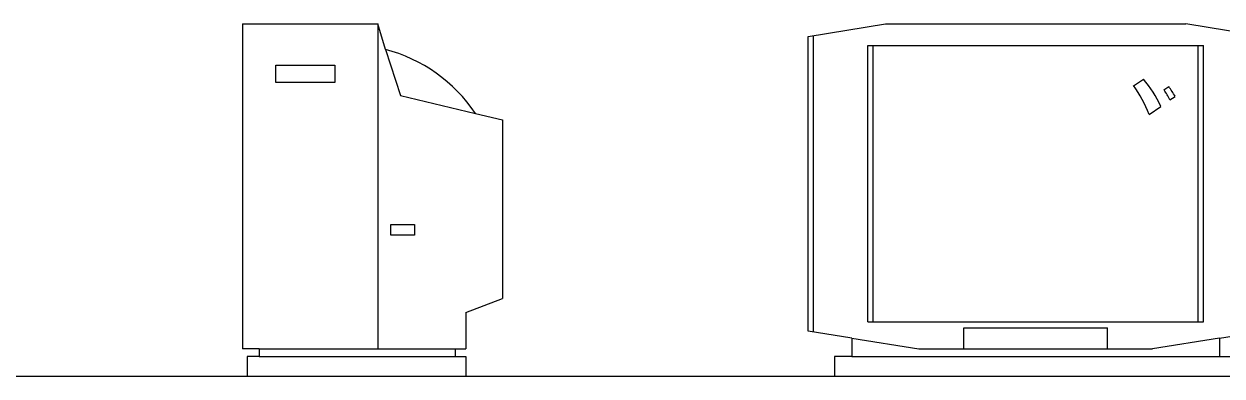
# Model space of a CAD drawing. Header units: inches. Extents: x 11.8 to 54.3, y 10.8 to 35.6.
# Drawn here: x 35.454 to 37.665, y 21.498 to 22.148 of the extents above; entities that cross this region are included whole.
import ezdxf

# ---------------------------------------------------------------- set-up
doc = ezdxf.new("R2010")
doc.units = ezdxf.units.IN
doc.header["$MEASUREMENT"] = 0
for name, color, linetype in [('02', 2, 'Continuous'), ('1', 1, 'Continuous'), ('4', 4, 'Continuous')]:
    doc.layers.add(name, color=color, linetype=linetype)

msp = doc.modelspace()

# ---------------------------------------------------------------- linework, layer by layer
at = {"layer": '02'}
for p, q in [((36.1074, 22.1483), (36.1074, 21.5483)), ((36.9113, 21.5797), (36.9113, 22.127)), ((36.1212, 22.1013), (36.1492, 22.0163)), ((37.0113, 21.5983), (37.0113, 22.1083)), ((37.0113, 22.1083), (37.6313, 22.1083)), ((37.0213, 21.5983), (37.0213, 22.1083)), ((37.6213, 21.5983), (37.6213, 22.1083)), ((37.6313, 21.5983), (37.6313, 22.1083)), ((35.9192, 22.072), (36.0281, 22.072)), ((35.9192, 22.0403), (35.9192, 22.072)), ((36.0281, 22.072), (36.0281, 22.0403)), ((37.5017, 22.0344), (37.5201, 22.0464)), ((36.0281, 22.0403), (35.9192, 22.0403)), ((37.5582, 22.0265), (37.5669, 22.0327)), ((36.1492, 22.0163), (36.2872, 21.9833)), ((37.5692, 22.0085), (37.5787, 22.0147)), ((37.5307, 21.9812), (37.5525, 21.996)), ((36.1311, 21.7781), (36.1747, 21.7781)), ((36.1311, 21.7583), (36.1311, 21.7781)), ((36.1747, 21.7781), (36.1747, 21.7583)), ((36.1747, 21.7583), (36.1311, 21.7583)), ((37.0113, 21.5983), (37.6313, 21.5983)), ((37.1889, 21.5873), (37.4538, 21.5873)), ((37.1889, 21.5473), (37.1889, 21.5873)), ((37.4538, 21.5473), (37.4538, 21.5873)), ((36.9819, 21.5683), (37.1059, 21.5483)), ((37.6608, 21.5683), (37.5367, 21.5483)), ((35.888, 21.5483), (36.25, 21.5483)), ((37.1059, 21.5483), (37.5367, 21.5483)), ((35.888, 21.5343), (36.25, 21.5343)), ((36.9819, 21.5343), (37.6608, 21.5343))]:
    msp.add_line(p, q, dxfattribs=at)
for centre, start, end in [((37.353, 21.9034), 24.9121, 40.5544), ((37.325, 21.9034), 20.7343, 36.56), ((37.376, 21.9034), 28.5503, 34.0523), ((37.389, 21.9034), 30.4039, 36.0098)]:
    msp.add_arc(centre, 0.22, start, end, dxfattribs=at)
at = {"layer": '1'}
msp.add_line((33.6152, 21.4983), (53.9414, 21.4983), dxfattribs=at)
at = {"layer": '4'}
for p, q in [((35.8574, 22.1483), (35.8574, 21.5483)), ((35.8574, 22.1483), (36.1074, 22.1483)), ((36.1212, 22.1013), (36.1074, 22.1483)), ((36.9013, 22.1254), (37.0439, 22.1483)), ((37.0439, 22.1483), (37.5988, 22.1483)), ((37.7413, 22.1254), (37.5988, 22.1483)), ((36.9013, 21.5813), (36.9013, 22.1254)), ((36.2872, 21.9833), (36.3374, 21.9713)), ((36.3374, 21.9713), (36.3374, 21.6413)), ((36.2698, 21.6157), (36.3374, 21.6413)), ((36.2698, 21.6157), (36.2698, 21.5483)), ((36.9819, 21.5683), (36.9013, 21.5813)), ((36.9819, 21.5683), (36.9819, 21.5343)), ((37.6608, 21.5683), (37.7413, 21.5813)), ((37.6608, 21.5683), (37.6608, 21.5343)), ((35.888, 21.5483), (35.8574, 21.5483)), ((35.888, 21.5483), (35.888, 21.5343)), ((36.25, 21.5483), (36.2698, 21.5483)), ((36.25, 21.5483), (36.25, 21.5343)), ((35.888, 21.5343), (35.8661, 21.5343)), ((35.8661, 21.5343), (35.8661, 21.4983)), ((36.25, 21.5343), (36.2698, 21.5343)), ((36.2698, 21.5343), (36.2698, 21.4983)), ((36.9819, 21.5343), (36.9499, 21.5343)), ((36.9499, 21.5343), (36.9499, 21.4983)), ((37.6608, 21.5343), (37.6928, 21.5343)), ((35.8661, 21.4983), (36.2698, 21.4983)), ((36.9499, 21.4983), (37.6928, 21.4983)), ((36.9499, 21.4983), (37.6928, 21.4983))]:
    msp.add_line(p, q, dxfattribs=at)
msp.add_arc((36.0479, 21.8224), 0.2884, 33.9185, 75.2808, dxfattribs=at)

doc.saveas('drawing.dxf')
